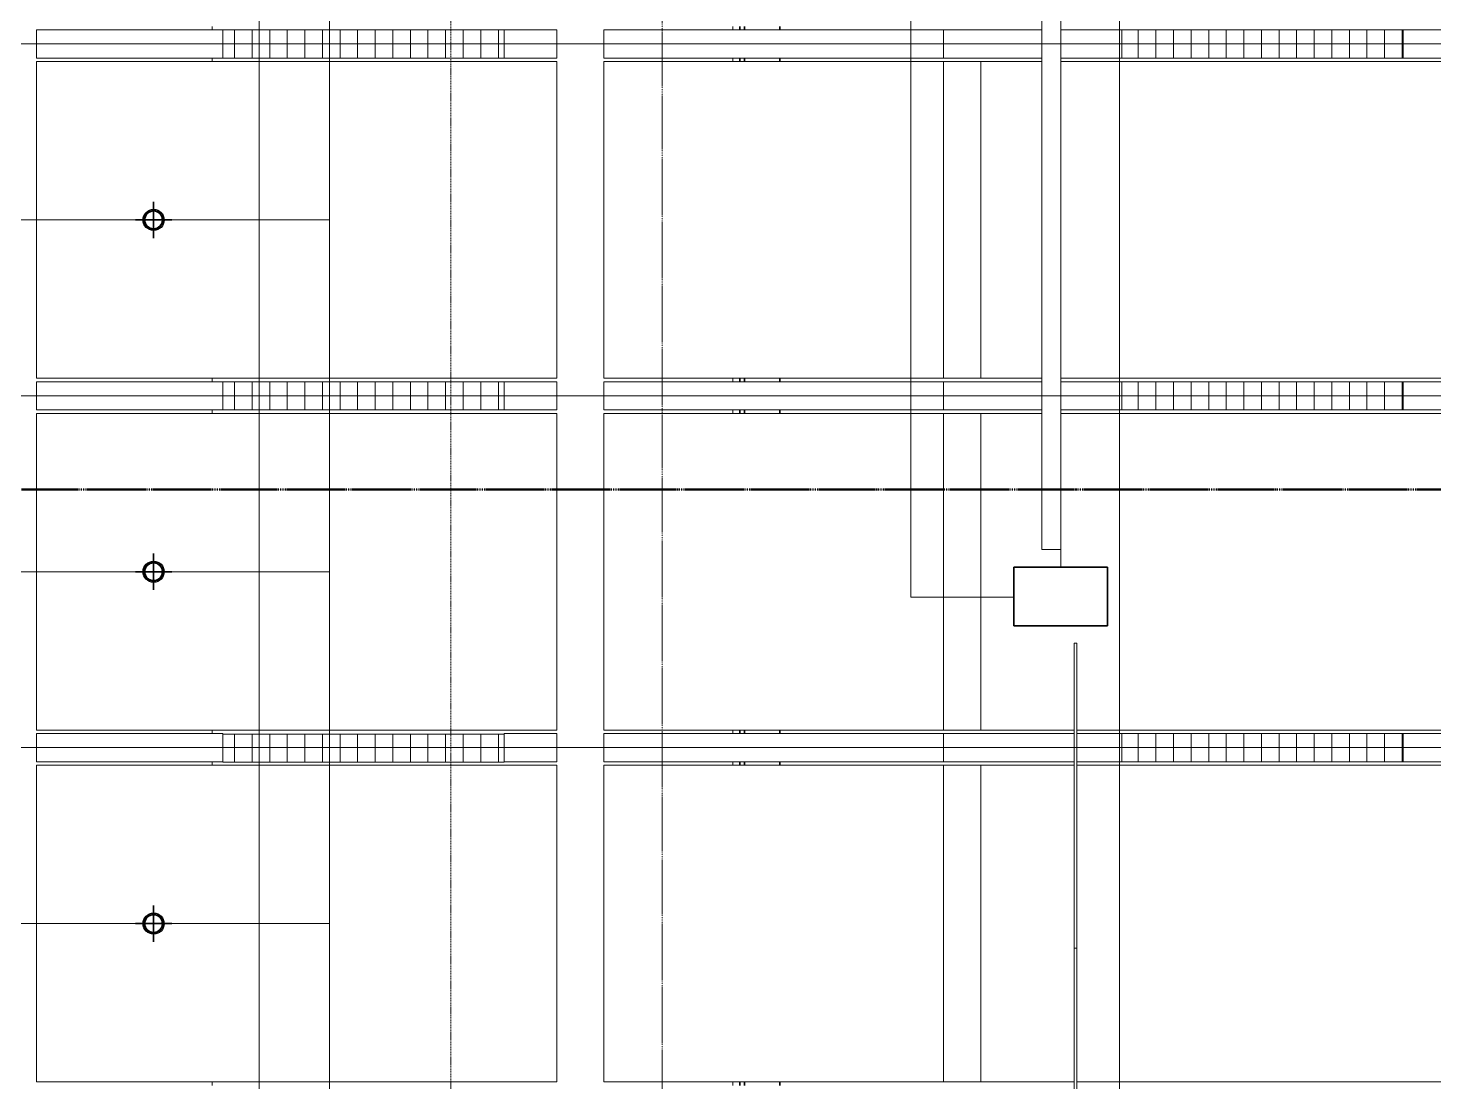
# Model space of a CAD drawing. Header units: millimetres. Extents: x -672391 to -598136, y -134 to 46410.
# Drawn here: x -635621 to -629626, y 29889 to 34382 of the extents above; entities that cross this region are included whole.
import ezdxf

# ---------------------------------------------------------------- set-up
doc = ezdxf.new("R2010")
doc.units = ezdxf.units.MM
for name, pattern in [('DPA_Grid _ Level 100', [10, 5.5, -1.6, 1.3, -1.6]), ('DPA_Hidden 100', [7.2, 4.7, -2.5]), ('DPA_Hidden 50', [3, 2, -1])]:
    doc.linetypes.add(name, pattern=pattern)
for name, color, linetype, lineweight in [('A-COLS-E', 1, 'Continuous', 35), ('A-COLS-HDLN', 2, 'Continuous', 9), ('A-DETL', 1, 'Continuous', 70), ('A-DETL-GENF', 2, 'Continuous', 25), ('A-DOOR', 3, 'Continuous', 9), ('A-DOOR-E', 2, 'Continuous', 25), ('A-DOOR-HDLN', 2, 'Continuous', 9), ('A-GLAZ-CURT', 2, 'Continuous', 9), ('A-GLAZ-CWMG', 2, 'Continuous', 35), ('E-LITE-EQPM', 2, 'Continuous', 35), ('G-ANNO-SECL', 3, 'Continuous', 9), ('S-GRID', 251, 'Continuous', 9)]:
    doc.layers.add(name, color=color, linetype=linetype, lineweight=lineweight)

# ---------------------------------------------------------------- blocks, each defined once
blk = doc.blocks.new('System Panel - Entrance Glazed 12mm-14709533-4212-01 ENLARGED ENTRANCE 2 GROUND LEVEL - REFLECTED CEILING PLAN')
at = {"layer": 'A-GLAZ-CURT'}
for p, q in [((-650, -6), (-650, 6)), ((-650, 6), (650, 6)), ((650, 6), (650, -6)), ((650, -6), (-650, -6))]:
    blk.add_line(p, q, dxfattribs=at)
blk = doc.blocks.new('System Panel - Entrance Glazed 12mm-14709534-4212-01 ENLARGED ENTRANCE 2 GROUND LEVEL - REFLECTED CEILING PLAN')
at = {"layer": 'A-GLAZ-CURT'}
for p, q in [((-850, -6), (-850, 6)), ((-850, 6), (450, 6)), ((850, 6), (850, -6)), ((450, -6), (-850, -6))]:
    blk.add_line(p, q, dxfattribs=at)
blk = doc.blocks.new('DPA_Rectangular Tuscan Column - Rectangular Tuscan Column-11935156-4212-01 ENLARGED ENTRANCE 2 GROUND LEVEL - REFLECTED CEILING PLAN')
at = {"layer": 'A-COLS-HDLN'}
for p, q in [((-125, -150), (-125, 250)), ((-125, 250), (125, 250)), ((125, 250), (125, -150)), ((125, -150), (-125, -150))]:
    blk.add_line(p, q, dxfattribs=at)
blk = doc.blocks.new('DPA_Rectangular - 250 x 400 mm-11978455-4212-01 ENLARGED ENTRANCE 2 GROUND LEVEL - REFLECTED CEILING PLAN')
at = {"layer": 'A-COLS-E'}
for p, q in [((-200, -125), (-200, 125)), ((-200, 125), (200, 125)), ((200, 125), (200, -125)), ((200, -125), (-200, -125))]:
    blk.add_line(p, q, dxfattribs=at)
blk = doc.blocks.new('DPA_CP_Entrance Canopy Lower - Depth 4200-V34-4212-01 ENLARGED ENTRANCE 2 GROUND LEVEL - REFLECTED CEILING PLAN')
at = {"layer": 'A-GLAZ-CURT'}
for p, q in [((-633165.5, 35814), (-634635.6, 35814)), ((-634635.6, 34314), (-634635.6, 35814)), ((-633365.5, 35814), (-633165.5, 35814)), ((-633165.5, 35814), (-633365.5, 35814)), ((-633165.5, 35814), (-633365.5, 35814)), ((-633365.5, 35814), (-633165.5, 35814)), ((-633365.5, 35814), (-633165.5, 35814)), ((-634835.6, 35739), (-634835.6, 35754.2)), ((-634835.6, 35739), (-634835.6, 35754.2)), ((-634635.6, 35739), (-634635.6, 35754)), ((-632615.5, 35739.1), (-632615.5, 35754.1)), ((-632615.5, 35739.1), (-632615.5, 35754.1)), ((-634835.6, 34374.2), (-634835.6, 34389)), ((-634835.6, 34374.2), (-634835.6, 34389)), ((-634635.6, 34374), (-634635.6, 34389)), ((-632615.5, 34374.1), (-632615.5, 34389.1)), ((-632615.5, 34374.1), (-632615.5, 34389.1)), ((-634635.6, 34314), (-633165.5, 34314)), ((-633365.5, 34314), (-633165.5, 34314)), ((-633165.5, 34314), (-633365.5, 34314)), ((-633165.5, 34314), (-633365.5, 34314)), ((-633365.5, 34314), (-633165.5, 34314)), ((-633165.5, 34314), (-633365.5, 34314))]:
    blk.add_line(p, q, dxfattribs=at)
blk = doc.blocks.new('DPA_CP_Entrance Canopy Lower - Depth 4200-V35-4212-01 ENLARGED ENTRANCE 2 GROUND LEVEL - REFLECTED CEILING PLAN')
at = {"layer": 'A-GLAZ-CURT'}
for p, q in [((-633165.5, 32814), (-634635.6, 32814)), ((-634635.6, 31314), (-634635.6, 32814)), ((-633365.5, 32814), (-633165.5, 32814)), ((-633165.5, 32814), (-633365.5, 32814)), ((-633165.5, 32814), (-633365.5, 32814)), ((-633365.5, 32814), (-633165.5, 32814)), ((-633365.5, 32814), (-633165.5, 32814)), ((-634835.6, 32739.2), (-634835.6, 32754.2)), ((-634835.6, 32739.2), (-634835.6, 32754.2)), ((-634635.6, 32739.2), (-634635.6, 32754)), ((-632615.5, 32739.1), (-632615.5, 32754.1)), ((-632615.5, 32739.1), (-632615.5, 32754.1)), ((-634835.6, 31374.2), (-634835.6, 31389.2)), ((-634835.6, 31374.2), (-634835.6, 31389.2)), ((-634635.6, 31372), (-634635.6, 31389.2)), ((-632615.5, 31374.1), (-632615.5, 31389.1)), ((-632615.5, 31374.1), (-632615.5, 31389.1)), ((-634635.6, 31314), (-633165.5, 31314)), ((-633365.5, 31314), (-633165.5, 31314)), ((-633165.5, 31314), (-633365.5, 31314)), ((-633165.5, 31314), (-633365.5, 31314)), ((-633365.5, 31314), (-633165.5, 31314)), ((-633165.5, 31314), (-633365.5, 31314))]:
    blk.add_line(p, q, dxfattribs=at)
blk = doc.blocks.new('DPA_CP_Entrance Canopy Lower - Depth 4200-V36-4212-01 ENLARGED ENTRANCE 2 GROUND LEVEL - REFLECTED CEILING PLAN')
at = {"layer": 'A-GLAZ-CURT'}
for p, q in [((-633165.5, 31314), (-634635.6, 31314)), ((-634635.6, 29814), (-634635.6, 31314)), ((-633365.5, 31314), (-633165.5, 31314)), ((-633165.5, 31314), (-633365.5, 31314)), ((-633165.5, 31314), (-633365.5, 31314)), ((-633365.5, 31314), (-633165.5, 31314)), ((-633365.5, 31314), (-633165.5, 31314)), ((-634835.6, 31239.2), (-634835.6, 31254.2)), ((-634835.6, 31239.2), (-634835.6, 31254.2)), ((-634635.6, 31239.2), (-634635.6, 31252)), ((-632615.5, 31239.1), (-632615.5, 31254.1)), ((-632615.5, 31239.1), (-632615.5, 31254.1)), ((-634835.6, 29874.2), (-634835.6, 29889.2)), ((-634835.6, 29874.2), (-634835.6, 29889.2)), ((-634635.6, 29874.2), (-634635.6, 29889.2)), ((-632615.5, 29874.1), (-632615.5, 29889.1)), ((-632615.5, 29874.1), (-632615.5, 29889.1)), ((-634635.6, 29814), (-633165.5, 29814)), ((-633365.5, 29814), (-633165.5, 29814)), ((-633165.5, 29814), (-633365.5, 29814)), ((-633165.5, 29814), (-633365.5, 29814)), ((-633365.5, 29814), (-633165.5, 29814)), ((-633165.5, 29814), (-633365.5, 29814))]:
    blk.add_line(p, q, dxfattribs=at)
blk = doc.blocks.new('Rectangular Mullion - Entrance Louver Top-V45-4212-01 ENLARGED ENTRANCE 2 GROUND LEVEL - REFLECTED CEILING PLAN')
at = {"layer": 'A-GLAZ-CWMG'}
for p, q in [((-632585.5, 29874.1), (-632585.5, 29889.1)), ((-632585.5, 29874.1), (-632585.5, 29889.1)), ((-632565.5, 29874.1), (-632565.5, 29889.1)), ((-632565.5, 29874.1), (-632565.5, 29889.1)), ((-632415.5, 29874.1), (-632415.5, 29889.1)), ((-632415.5, 29874.1), (-632415.5, 29889.1)), ((-632585.5, 29739.1), (-632585.5, 29754.1)), ((-632585.5, 29739.1), (-632585.5, 29754.1)), ((-632565.5, 29739.1), (-632565.5, 29754.1)), ((-632565.5, 29739.1), (-632565.5, 29754.1)), ((-632415.5, 29739.1), (-632415.5, 29754.1)), ((-632415.5, 29739.1), (-632415.5, 29754.1))]:
    blk.add_line(p, q, dxfattribs=at)
blk = doc.blocks.new('Rectangular Mullion - Entrance Louver Top-V46-4212-01 ENLARGED ENTRANCE 2 GROUND LEVEL - REFLECTED CEILING PLAN')
at = {"layer": 'A-GLAZ-CWMG'}
for p, q in [((-632585.5, 31374.1), (-632585.5, 31389.1)), ((-632585.5, 31374.1), (-632585.5, 31389.1)), ((-632565.5, 31374.1), (-632565.5, 31389.1)), ((-632565.5, 31374.1), (-632565.5, 31389.1)), ((-632415.5, 31374.1), (-632415.5, 31389.1)), ((-632415.5, 31374.1), (-632415.5, 31389.1)), ((-632585.5, 31239.1), (-632585.5, 31254.1)), ((-632585.5, 31239.1), (-632585.5, 31254.1)), ((-632565.5, 31239.1), (-632565.5, 31254.1)), ((-632565.5, 31239.1), (-632565.5, 31254.1)), ((-632415.5, 31239.1), (-632415.5, 31254.1)), ((-632415.5, 31239.1), (-632415.5, 31254.1))]:
    blk.add_line(p, q, dxfattribs=at)
blk = doc.blocks.new('Rectangular Mullion - Entrance Louver Top-V47-4212-01 ENLARGED ENTRANCE 2 GROUND LEVEL - REFLECTED CEILING PLAN')
at = {"layer": 'A-GLAZ-CWMG'}
for p, q in [((-632585.5, 32874.1), (-632585.5, 32889.1)), ((-632585.5, 32874.1), (-632585.5, 32889.1)), ((-632565.5, 32874.1), (-632565.5, 32889.1)), ((-632565.5, 32874.1), (-632565.5, 32889.1)), ((-632415.5, 32874.1), (-632415.5, 32889.1)), ((-632415.5, 32874.1), (-632415.5, 32889.1)), ((-632585.5, 32739.1), (-632585.5, 32754.1)), ((-632585.5, 32739.1), (-632585.5, 32754.1)), ((-632565.5, 32739.1), (-632565.5, 32754.1)), ((-632565.5, 32739.1), (-632565.5, 32754.1)), ((-632415.5, 32739.1), (-632415.5, 32754.1)), ((-632415.5, 32739.1), (-632415.5, 32754.1))]:
    blk.add_line(p, q, dxfattribs=at)
blk = doc.blocks.new('Rectangular Mullion - Entrance Louver Top-V48-4212-01 ENLARGED ENTRANCE 2 GROUND LEVEL - REFLECTED CEILING PLAN')
at = {"layer": 'A-GLAZ-CWMG'}
for p, q in [((-632585.5, 34374.1), (-632585.5, 34389.1)), ((-632585.5, 34374.1), (-632585.5, 34389.1)), ((-632565.5, 34374.1), (-632565.5, 34389.1)), ((-632565.5, 34374.1), (-632565.5, 34389.1)), ((-632415.5, 34374.1), (-632415.5, 34389.1)), ((-632415.5, 34374.1), (-632415.5, 34389.1)), ((-632585.5, 34239.1), (-632585.5, 34254.1)), ((-632585.5, 34239.1), (-632585.5, 34254.1)), ((-632565.5, 34239.1), (-632565.5, 34254.1)), ((-632565.5, 34239.1), (-632565.5, 34254.1)), ((-632415.5, 34239.1), (-632415.5, 34254.1)), ((-632415.5, 34239.1), (-632415.5, 34254.1))]:
    blk.add_line(p, q, dxfattribs=at)
blk = doc.blocks.new('System Panel - DPA-AR_Metal Ceiling Rectangular Panel-17959681-4212-01 ENLARGED ENTRANCE 2 GROUND LEVEL - REFLECTED CEILING PLAN')
at = {"layer": 'A-GLAZ-CURT'}
for p, q in [((-634635.6, 29739.2), (-635585.6, 29739.2)), ((-635585.6, 29739.2), (-635585.6, 28389.2)), ((-635585.6, 28389.2), (-635585.6, 29739.2)), ((-635585.6, 29739.2), (-633365.5, 29739.2)), ((-633365.5, 29739.2), (-633365.5, 28389.2)), ((-635585.6, 28389.2), (-634635.6, 28389.2)), ((-633365.5, 28389.2), (-635585.6, 28389.2))]:
    blk.add_line(p, q, dxfattribs=at)
blk = doc.blocks.new('DPA_CP_Metal Ceiling Luminaire - Linear Luminaire Entrance-12679429-4212-01 ENLARGED ENTRANCE 2 GROUND LEVEL - REFLECTED CEILING PLAN')
at = {"layer": 'A-GLAZ-CURT'}
h = blk.add_hatch(dxfattribs=at)
h.set_pattern_fill('FP_4', color=256, style=0, pattern_type=2)
h.set_pattern_definition([(90, (-633990.526, 37280.304), (75, -5e-15), [])])
h.paths.add_polyline_path([(-634100.6, 35754), (-633590.5, 35754), (-633590.5, 35874), (-634790.5, 35874), (-634790.5, 35754)])
for p, q in [((-634635.6, 35874), (-634790.5, 35874)), ((-634790.5, 35874), (-634790.5, 35754)), ((-634790.5, 35754), (-634790.5, 35874)), ((-634790.5, 35874), (-633590.5, 35874)), ((-633590.5, 35874), (-633590.5, 35754)), ((-634790.5, 35754), (-634635.6, 35754)), ((-633590.5, 35754), (-634790.5, 35754))]:
    blk.add_line(p, q, dxfattribs=at)
blk = doc.blocks.new('DPA_CP_Metal Ceiling Panel - Vertical Panel Entrance-17959721-4212-01 ENLARGED ENTRANCE 2 GROUND LEVEL - REFLECTED CEILING PLAN')
at = {"layer": 'A-GLAZ-CURT'}
for p, q in [((-635585.6, 28254.2), (-635585.6, 28374.2)), ((-635585.6, 28374.2), (-634790.5, 28374.2)), ((-634790.5, 28374.2), (-635585.6, 28374.2)), ((-635585.6, 28374.2), (-635585.6, 28254.2)), ((-635585.6, 28254.2), (-635585.6, 28374.2)), ((-635585.6, 28374.2), (-634790.5, 28374.2)), ((-634790.5, 28254.2), (-634790.5, 28374.2)), ((-634790.5, 28254.2), (-634790.5, 28374.2)), ((-634790.5, 28374.2), (-634790.5, 28254.2)), ((-635585.6, 28254.2), (-634790.5, 28254.2)), ((-635585.6, 28254.2), (-634790.5, 28254.2)), ((-634790.5, 28254.2), (-635585.6, 28254.2))]:
    blk.add_line(p, q, dxfattribs=at)
blk = doc.blocks.new('DPA_CP_Metal Ceiling Panel - Vertical Panel Entrance-12681732-4212-01 ENLARGED ENTRANCE 2 GROUND LEVEL - REFLECTED CEILING PLAN')
at = {"layer": 'A-GLAZ-CURT'}
for p, q in [((-633590.5, 28254.2), (-633590.5, 28374.2)), ((-633590.5, 28374.2), (-633365.5, 28374.2)), ((-633590.5, 28254.2), (-633590.5, 28374.2)), ((-633590.5, 28374.2), (-633365.5, 28374.2)), ((-633365.5, 28254.2), (-633365.5, 28374.2)), ((-633365.5, 28374.2), (-633365.5, 28254.2)), ((-633590.5, 28254.2), (-633365.5, 28254.2)), ((-633365.5, 28254.2), (-633590.5, 28254.2))]:
    blk.add_line(p, q, dxfattribs=at)
blk = doc.blocks.new('System Panel - DPA-AR_Metal Ceiling Rectangular Panel-V55-4212-01 ENLARGED ENTRANCE 2 GROUND LEVEL - REFLECTED CEILING PLAN')
at = {"layer": 'A-GLAZ-CURT'}
for p, q in [((-631557.4, 20889.1), (-631557.4, 22239.1)), ((-631557.4, 22239.1), (-631160.4, 22239.1)), ((-631160.4, 22239.1), (-631557.4, 22239.1)), ((-631557.4, 22239.1), (-631557.4, 20889.1)), ((-631148.4, 22239.1), (-629157.4, 22239.1)), ((-629157.4, 22239.1), (-631148.4, 22239.1)), ((-629157.4, 22239.1), (-629157.4, 20889.1)), ((-629157.4, 20889.1), (-629157.4, 22239.1)), ((-631160.4, 20889.1), (-631557.4, 20889.1)), ((-631557.4, 20889.1), (-631160.4, 20889.1)), ((-629157.4, 20889.1), (-631148.4, 20889.1)), ((-631148.4, 20889.1), (-629157.4, 20889.1))]:
    blk.add_line(p, q, dxfattribs=at)
blk = doc.blocks.new('System Panel - DPA-AR_Metal Ceiling Rectangular Panel-12707630-4212-01 ENLARGED ENTRANCE 2 GROUND LEVEL - REFLECTED CEILING PLAN')
at = {"layer": 'A-GLAZ-CURT'}
for p, q in [((-626757.4, 19389.1), (-626757.4, 20739.1)), ((-626757.4, 20739.1), (-626597.4, 20739.1)), ((-626597.4, 20739.1), (-626757.4, 20739.1)), ((-626757.4, 20739.1), (-626757.4, 19389.1)), ((-626597.4, 20739.1), (-626597.4, 19389.1)), ((-626597.4, 19389.1), (-626597.4, 20739.1)), ((-626597.4, 19389.1), (-626757.4, 19389.1)), ((-626757.4, 19389.1), (-626597.4, 19389.1))]:
    blk.add_line(p, q, dxfattribs=at)
blk = doc.blocks.new('DPA_CP_Metal Ceiling Panel - Vertical Panel Entrance-12683665-4212-01 ENLARGED ENTRANCE 2 GROUND LEVEL - REFLECTED CEILING PLAN')
at = {"layer": 'A-GLAZ-CURT'}
for p, q in [((-629757.4, 19374.1), (-629757.4, 19254.1)), ((-629757.4, 19374.1), (-628557.4, 19374.1)), ((-629757.4, 19374.1), (-628557.4, 19374.1)), ((-629757.4, 19254.1), (-629757.4, 19374.1)), ((-629757.4, 19374.1), (-629757.4, 19254.1)), ((-628557.4, 19374.1), (-629757.4, 19374.1)), ((-628557.4, 19374.1), (-628557.4, 19254.1)), ((-628557.4, 19374.1), (-628557.4, 19254.1)), ((-628557.4, 19254.1), (-628557.4, 19374.1)), ((-629757.4, 19254.1), (-628557.4, 19254.1)), ((-628557.4, 19254.1), (-629757.4, 19254.1)), ((-629757.4, 19254.1), (-628557.4, 19254.1))]:
    blk.add_line(p, q, dxfattribs=at)
blk = doc.blocks.new('DPA_CP_Metal Ceiling Luminaire - Linear Luminaire Entrance-V52-4212-01 ENLARGED ENTRANCE 2 GROUND LEVEL - REFLECTED CEILING PLAN')
at = {"layer": 'A-GLAZ-CURT'}
h = blk.add_hatch(dxfattribs=at)
h.set_pattern_fill('FP_6', color=256, style=0, pattern_type=2)
h.set_pattern_definition([(270, (-627736.53, 17847.804), (-75, -5e-15), [])])
h.paths.add_polyline_path([(-628557.4, 19254.1), (-627357.4, 19254.1), (-627357.4, 19374.1), (-628557.4, 19374.1)])
for p, q in [((-628557.4, 19374.1), (-627357.4, 19374.1)), ((-628557.4, 19254.1), (-628557.4, 19374.1)), ((-628557.4, 19374.1), (-628557.4, 19254.1)), ((-627357.4, 19374.1), (-628557.4, 19374.1)), ((-627357.4, 19374.1), (-627357.4, 19254.1)), ((-627357.4, 19254.1), (-627357.4, 19374.1)), ((-627357.4, 19254.1), (-628557.4, 19254.1)), ((-628557.4, 19254.1), (-627357.4, 19254.1))]:
    blk.add_line(p, q, dxfattribs=at)
blk = doc.blocks.new('System Panel - DPA-AR_Metal Ceiling Rectangular Panel-12707631-4212-01 ENLARGED ENTRANCE 2 GROUND LEVEL - REFLECTED CEILING PLAN')
at = {"layer": 'A-GLAZ-CURT'}
for p, q in [((-631717.4, 19374.1), (-631160.4, 19374.1)), ((-631717.4, 19254.1), (-631717.4, 19374.1)), ((-631717.4, 19374.1), (-631717.4, 19254.1)), ((-631160.4, 19374.1), (-631717.4, 19374.1)), ((-631148.4, 19374.1), (-630957.4, 19374.1)), ((-630957.4, 19374.1), (-631148.4, 19374.1)), ((-630957.4, 19374.1), (-630957.4, 19254.1)), ((-630957.4, 19254.1), (-630957.4, 19374.1)), ((-631160.4, 19254.1), (-631717.4, 19254.1)), ((-631717.4, 19254.1), (-631160.4, 19254.1)), ((-630957.4, 19254.1), (-631148.4, 19254.1)), ((-631148.4, 19254.1), (-630957.4, 19254.1))]:
    blk.add_line(p, q, dxfattribs=at)
blk = doc.blocks.new('System Panel - DPA-AR_Metal Ceiling Rectangular Panel-V56-4212-01 ENLARGED ENTRANCE 2 GROUND LEVEL - REFLECTED CEILING PLAN')
at = {"layer": 'A-GLAZ-CURT'}
for p, q in [((-631557.4, 31389.1), (-631557.4, 32739.1)), ((-631557.4, 32739.1), (-631297.4, 32739.1)), ((-631297.4, 32739.1), (-631557.4, 32739.1)), ((-631557.4, 32739.1), (-631557.4, 31389.1)), ((-631217.4, 32739.1), (-629157.4, 32739.1)), ((-629157.4, 32739.1), (-631217.4, 32739.1)), ((-629157.4, 32739.1), (-629157.4, 31389.1)), ((-629157.4, 31389.1), (-629157.4, 32739.1)), ((-631160.4, 31389.1), (-631557.4, 31389.1)), ((-631557.4, 31389.1), (-631160.4, 31389.1)), ((-629157.4, 31389.1), (-631148.4, 31389.1)), ((-631148.4, 31389.1), (-629157.4, 31389.1))]:
    blk.add_line(p, q, dxfattribs=at)
blk = doc.blocks.new('System Panel - DPA-AR_Metal Ceiling Rectangular Panel-V57-4212-01 ENLARGED ENTRANCE 2 GROUND LEVEL - REFLECTED CEILING PLAN')
at = {"layer": 'A-GLAZ-CURT'}
for p, q in [((-631717.4, 32874.1), (-631297.4, 32874.1)), ((-631717.4, 32754.1), (-631717.4, 32874.1)), ((-631717.4, 32874.1), (-631717.4, 32754.1)), ((-631297.4, 32874.1), (-631717.4, 32874.1)), ((-631217.4, 32874.1), (-630957.4, 32874.1)), ((-630957.4, 32874.1), (-631217.4, 32874.1)), ((-630957.4, 32874.1), (-630957.4, 32754.1)), ((-630957.4, 32754.1), (-630957.4, 32874.1)), ((-631297.4, 32754.1), (-631717.4, 32754.1)), ((-631717.4, 32754.1), (-631297.4, 32754.1)), ((-630957.4, 32754.1), (-631217.4, 32754.1)), ((-631217.4, 32754.1), (-630957.4, 32754.1))]:
    blk.add_line(p, q, dxfattribs=at)
blk = doc.blocks.new('System Panel - DPA-AR_Metal Ceiling Rectangular Panel-V58-4212-01 ENLARGED ENTRANCE 2 GROUND LEVEL - REFLECTED CEILING PLAN')
at = {"layer": 'A-GLAZ-CURT'}
for p, q in [((-631557.4, 32889.1), (-631557.4, 34239.1)), ((-631557.4, 34239.1), (-631297.4, 34239.1)), ((-631297.4, 34239.1), (-631557.4, 34239.1)), ((-631557.4, 34239.1), (-631557.4, 32889.1)), ((-631217.4, 34239.1), (-629157.4, 34239.1)), ((-629157.4, 34239.1), (-631217.4, 34239.1)), ((-629157.4, 34239.1), (-629157.4, 32889.1)), ((-629157.4, 32889.1), (-629157.4, 34239.1)), ((-631297.4, 32889.1), (-631557.4, 32889.1)), ((-631557.4, 32889.1), (-631297.4, 32889.1)), ((-629157.4, 32889.1), (-631217.4, 32889.1)), ((-631217.4, 32889.1), (-629157.4, 32889.1))]:
    blk.add_line(p, q, dxfattribs=at)
blk = doc.blocks.new('System Panel - DPA-AR_Metal Ceiling Rectangular Panel-16088605-4212-01 ENLARGED ENTRANCE 2 GROUND LEVEL - REFLECTED CEILING PLAN')
at = {"layer": 'A-GLAZ-CURT'}
for p, q in [((-633165.5, 35874.1), (-631717.4, 35874.1)), ((-633165.5, 35754.1), (-633165.5, 35874.1)), ((-633165.5, 35874.1), (-633165.5, 35754.1)), ((-631717.4, 35874.1), (-633165.5, 35874.1)), ((-631717.4, 35874.1), (-631717.4, 35754.1)), ((-631717.4, 35754.1), (-631717.4, 35874.1)), ((-631717.4, 35754.1), (-633165.5, 35754.1)), ((-633165.5, 35754.1), (-631717.4, 35754.1))]:
    blk.add_line(p, q, dxfattribs=at)
blk = doc.blocks.new('System Panel - DPA-AR_Metal Ceiling Rectangular Panel-16088639-4212-01 ENLARGED ENTRANCE 2 GROUND LEVEL - REFLECTED CEILING PLAN')
at = {"layer": 'A-GLAZ-CURT'}
for p, q in [((-633165.5, 32889.1), (-633165.5, 34239.1)), ((-633165.5, 34239.1), (-631717.4, 34239.1)), ((-631717.4, 34239.1), (-633165.5, 34239.1)), ((-633165.5, 34239.1), (-633165.5, 32889.1)), ((-631717.4, 34239.1), (-631717.4, 32889.1)), ((-631717.4, 32889.1), (-631717.4, 34239.1)), ((-631717.4, 32889.1), (-633165.5, 32889.1)), ((-633165.5, 32889.1), (-631717.4, 32889.1))]:
    blk.add_line(p, q, dxfattribs=at)
blk = doc.blocks.new('System Panel - DPA-AR_Metal Ceiling Rectangular Panel-16088657-4212-01 ENLARGED ENTRANCE 2 GROUND LEVEL - REFLECTED CEILING PLAN')
at = {"layer": 'A-GLAZ-CURT'}
for p, q in [((-633165.5, 31374.1), (-631717.4, 31374.1)), ((-633165.5, 31254.1), (-633165.5, 31374.1)), ((-633165.5, 31374.1), (-633165.5, 31254.1)), ((-631717.4, 31374.1), (-633165.5, 31374.1)), ((-631717.4, 31374.1), (-631717.4, 31254.1)), ((-631717.4, 31254.1), (-631717.4, 31374.1)), ((-631717.4, 31254.1), (-633165.5, 31254.1)), ((-633165.5, 31254.1), (-631717.4, 31254.1))]:
    blk.add_line(p, q, dxfattribs=at)
blk = doc.blocks.new('System Panel - DPA-AR_Metal Ceiling Rectangular Panel-16088921-4212-01 ENLARGED ENTRANCE 2 GROUND LEVEL - REFLECTED CEILING PLAN')
at = {"layer": 'A-GLAZ-CURT'}
for p, q in [((-633165.5, 29889.1), (-633165.5, 31239.1)), ((-633165.5, 31239.1), (-631717.4, 31239.1)), ((-631717.4, 31239.1), (-633165.5, 31239.1)), ((-633165.5, 31239.1), (-633165.5, 29889.1)), ((-631717.4, 31239.1), (-631717.4, 29889.1)), ((-631717.4, 29889.1), (-631717.4, 31239.1)), ((-631717.4, 29889.1), (-633165.5, 29889.1)), ((-633165.5, 29889.1), (-631717.4, 29889.1))]:
    blk.add_line(p, q, dxfattribs=at)
blk = doc.blocks.new('D1 - D1-V63-4212-01 ENLARGED ENTRANCE 2 GROUND LEVEL - REFLECTED CEILING PLAN')
at = {"layer": 'A-DETL-GENF'}
for radius in [45, 40]:
    blk.add_circle((0, 0), radius, dxfattribs=at)
at = {"layer": 'E-LITE-EQPM'}
for p, q in [((0, 77.5), (0, -77.5)), ((-77.5, 0), (77.5, 0))]:
    blk.add_line(p, q, dxfattribs=at)
blk.add_circle((0, 0), 38, dxfattribs=at)
blk = doc.blocks.new('M_Door-Overhead-Rolling - RS-18925043-4212-01 ENLARGED ENTRANCE 2 GROUND LEVEL - REFLECTED CEILING PLAN')
at = {"layer": 'A-DOOR'}
for p, q in [((-2150, 180), (2150, 180)), ((-2150, 100), (-2150, 180)), ((2150, 180), (2150, 100)), ((2150, 100), (-2150, 100))]:
    blk.add_line(p, q, dxfattribs=at)
at = {"layer": 'A-DOOR-HDLN'}
for p, q in [((-2353.2, 738.8), (2353.2, 738.8)), ((-2353.2, 300), (-2353.2, 738.8)), ((2353.2, 300), (2353.2, 738.8)), ((-2225, 100), (-2150, 100)), ((2150, 100), (2225, 100))]:
    blk.add_line(p, q, dxfattribs=at)

msp = doc.modelspace()

# ---------------------------------------------------------------- linework, layer by layer
at = {"layer": 'A-DETL', "color": 8, "linetype": 'DPA_Hidden 50', "lineweight": 9}
for p, q in [((-634335.6, 24554.2), (-634335.6, 38374)), ((-630967.4, 19106.8), (-630967.4, 36459)), ((-636011.5, 34314.1), (-621611.5, 34314.1)), ((-634335.6, 33564.2), (-637265.5, 33564.2)), ((-636011.5, 32814.1), (-621611.5, 32814.1)), ((-634335.6, 32064.2), (-637265.5, 32064.2)), ((-636011.5, 31314.1), (-621611.5, 31314.1)), ((-634335.6, 30564.2), (-637265.5, 30564.2))]:
    msp.add_line(p, q, dxfattribs=at)
at = {"layer": 'A-DETL', "linetype": 'DPA_Hidden 100', "lineweight": 9}
msp.add_line((-633817.4, 37259), (-633817.4, 10079), dxfattribs=at)
at = {"layer": 'G-ANNO-SECL', "linetype": 'DPA_Grid _ Level 100', "lineweight": 50}
msp.add_line((-640226.5, 32414.8), (-618872, 32414.8), dxfattribs=at)
at = {"layer": 'S-GRID', "linetype": 'DPA_Grid _ Level 100'}
msp.add_line((-632917.4, 8816.5), (-632917.4, 42872.7), dxfattribs=at)

# ---------------------------------------------------------------- block references
at = {"layer": 'A-COLS-E'}
msp.add_blockref('DPA_Rectangular - 250 x 400 mm-11978455-4212-01 ENLARGED ENTRANCE 2 GROUND LEVEL - REFLECTED CEILING PLAN', (-631217.4, 31959), dxfattribs=at)
at = {"layer": 'A-COLS-HDLN', "rotation": 269.9999999999994}
msp.add_blockref('DPA_Rectangular Tuscan Column - Rectangular Tuscan Column-11935156-4212-01 ENLARGED ENTRANCE 2 GROUND LEVEL - REFLECTED CEILING PLAN', (-631267.4, 31959), dxfattribs=at)
at = {"layer": 'A-DOOR-E', "rotation": 90}
msp.add_blockref('M_Door-Overhead-Rolling - RS-18925043-4212-01 ENLARGED ENTRANCE 2 GROUND LEVEL - REFLECTED CEILING PLAN', (-631117.4, 34309), dxfattribs=at)
at = {"layer": 'A-GLAZ-CURT'}
for name, p in [('DPA_CP_Entrance Canopy Lower - Depth 4200-V34-4212-01 ENLARGED ENTRANCE 2 GROUND LEVEL - REFLECTED CEILING PLAN', (0, 0)), ('DPA_CP_Metal Ceiling Panel - Vertical Panel Entrance-17959721-4212-01 ENLARGED ENTRANCE 2 GROUND LEVEL - REFLECTED CEILING PLAN', (0, 6000)), ('DPA_CP_Metal Ceiling Luminaire - Linear Luminaire Entrance-12679429-4212-01 ENLARGED ENTRANCE 2 GROUND LEVEL - REFLECTED CEILING PLAN', (0, -1500)), ('DPA_CP_Metal Ceiling Panel - Vertical Panel Entrance-12681732-4212-01 ENLARGED ENTRANCE 2 GROUND LEVEL - REFLECTED CEILING PLAN', (0, 6000)), ('System Panel - DPA-AR_Metal Ceiling Rectangular Panel-16088605-4212-01 ENLARGED ENTRANCE 2 GROUND LEVEL - REFLECTED CEILING PLAN', (0, -1500)), ('System Panel - DPA-AR_Metal Ceiling Rectangular Panel-V57-4212-01 ENLARGED ENTRANCE 2 GROUND LEVEL - REFLECTED CEILING PLAN', (0, 1500)), ('DPA_CP_Metal Ceiling Luminaire - Linear Luminaire Entrance-V52-4212-01 ENLARGED ENTRANCE 2 GROUND LEVEL - REFLECTED CEILING PLAN', (-2400, 15000)), ('DPA_CP_Metal Ceiling Panel - Vertical Panel Entrance-12683665-4212-01 ENLARGED ENTRANCE 2 GROUND LEVEL - REFLECTED CEILING PLAN', (0, 15000)), ('DPA_CP_Entrance Canopy Lower - Depth 4200-V34-4212-01 ENLARGED ENTRANCE 2 GROUND LEVEL - REFLECTED CEILING PLAN', (0, -1500)), ('System Panel - DPA-AR_Metal Ceiling Rectangular Panel-17959681-4212-01 ENLARGED ENTRANCE 2 GROUND LEVEL - REFLECTED CEILING PLAN', (0, 4499.7)), ('System Panel - DPA-AR_Metal Ceiling Rectangular Panel-16088639-4212-01 ENLARGED ENTRANCE 2 GROUND LEVEL - REFLECTED CEILING PLAN', (0, 0)), ('System Panel - DPA-AR_Metal Ceiling Rectangular Panel-12707630-4212-01 ENLARGED ENTRANCE 2 GROUND LEVEL - REFLECTED CEILING PLAN', (-4960, 13500)), ('System Panel - DPA-AR_Metal Ceiling Rectangular Panel-V58-4212-01 ENLARGED ENTRANCE 2 GROUND LEVEL - REFLECTED CEILING PLAN', (0, 0)), ('DPA_CP_Metal Ceiling Panel - Vertical Panel Entrance-17959721-4212-01 ENLARGED ENTRANCE 2 GROUND LEVEL - REFLECTED CEILING PLAN', (0, 4500)), ('DPA_CP_Metal Ceiling Luminaire - Linear Luminaire Entrance-12679429-4212-01 ENLARGED ENTRANCE 2 GROUND LEVEL - REFLECTED CEILING PLAN', (0, -3000)), ('DPA_CP_Metal Ceiling Panel - Vertical Panel Entrance-12681732-4212-01 ENLARGED ENTRANCE 2 GROUND LEVEL - REFLECTED CEILING PLAN', (0, 4500)), ('System Panel - DPA-AR_Metal Ceiling Rectangular Panel-16088605-4212-01 ENLARGED ENTRANCE 2 GROUND LEVEL - REFLECTED CEILING PLAN', (0, -3000)), ('System Panel - DPA-AR_Metal Ceiling Rectangular Panel-V57-4212-01 ENLARGED ENTRANCE 2 GROUND LEVEL - REFLECTED CEILING PLAN', (0, 0)), ('DPA_CP_Metal Ceiling Luminaire - Linear Luminaire Entrance-V52-4212-01 ENLARGED ENTRANCE 2 GROUND LEVEL - REFLECTED CEILING PLAN', (-2400, 13500)), ('DPA_CP_Metal Ceiling Panel - Vertical Panel Entrance-12683665-4212-01 ENLARGED ENTRANCE 2 GROUND LEVEL - REFLECTED CEILING PLAN', (0, 13500)), ('DPA_CP_Entrance Canopy Lower - Depth 4200-V35-4212-01 ENLARGED ENTRANCE 2 GROUND LEVEL - REFLECTED CEILING PLAN', (0, 0)), ('System Panel - DPA-AR_Metal Ceiling Rectangular Panel-17959681-4212-01 ENLARGED ENTRANCE 2 GROUND LEVEL - REFLECTED CEILING PLAN', (0, 3000)), ('System Panel - DPA-AR_Metal Ceiling Rectangular Panel-16088639-4212-01 ENLARGED ENTRANCE 2 GROUND LEVEL - REFLECTED CEILING PLAN', (0, -1500)), ('System Panel - DPA-AR_Metal Ceiling Rectangular Panel-12707630-4212-01 ENLARGED ENTRANCE 2 GROUND LEVEL - REFLECTED CEILING PLAN', (-4960, 12000)), ('System Panel - DPA-AR_Metal Ceiling Rectangular Panel-V56-4212-01 ENLARGED ENTRANCE 2 GROUND LEVEL - REFLECTED CEILING PLAN', (0, 0)), ('DPA_CP_Metal Ceiling Panel - Vertical Panel Entrance-17959721-4212-01 ENLARGED ENTRANCE 2 GROUND LEVEL - REFLECTED CEILING PLAN', (0, 3000)), ('DPA_CP_Metal Ceiling Luminaire - Linear Luminaire Entrance-12679429-4212-01 ENLARGED ENTRANCE 2 GROUND LEVEL - REFLECTED CEILING PLAN', (0, -4502)), ('DPA_CP_Metal Ceiling Panel - Vertical Panel Entrance-12681732-4212-01 ENLARGED ENTRANCE 2 GROUND LEVEL - REFLECTED CEILING PLAN', (0, 3000)), ('System Panel - DPA-AR_Metal Ceiling Rectangular Panel-16088657-4212-01 ENLARGED ENTRANCE 2 GROUND LEVEL - REFLECTED CEILING PLAN', (0, 0)), ('System Panel - DPA-AR_Metal Ceiling Rectangular Panel-12707631-4212-01 ENLARGED ENTRANCE 2 GROUND LEVEL - REFLECTED CEILING PLAN', (0, 12000)), ('DPA_CP_Metal Ceiling Luminaire - Linear Luminaire Entrance-V52-4212-01 ENLARGED ENTRANCE 2 GROUND LEVEL - REFLECTED CEILING PLAN', (-2400, 12000)), ('DPA_CP_Metal Ceiling Panel - Vertical Panel Entrance-12683665-4212-01 ENLARGED ENTRANCE 2 GROUND LEVEL - REFLECTED CEILING PLAN', (0, 12000)), ('DPA_CP_Entrance Canopy Lower - Depth 4200-V36-4212-01 ENLARGED ENTRANCE 2 GROUND LEVEL - REFLECTED CEILING PLAN', (0, 0)), ('System Panel - DPA-AR_Metal Ceiling Rectangular Panel-17959681-4212-01 ENLARGED ENTRANCE 2 GROUND LEVEL - REFLECTED CEILING PLAN', (0, 1500)), ('System Panel - DPA-AR_Metal Ceiling Rectangular Panel-16088921-4212-01 ENLARGED ENTRANCE 2 GROUND LEVEL - REFLECTED CEILING PLAN', (0, 0)), ('System Panel - DPA-AR_Metal Ceiling Rectangular Panel-12707630-4212-01 ENLARGED ENTRANCE 2 GROUND LEVEL - REFLECTED CEILING PLAN', (-4960, 10500)), ('System Panel - DPA-AR_Metal Ceiling Rectangular Panel-V55-4212-01 ENLARGED ENTRANCE 2 GROUND LEVEL - REFLECTED CEILING PLAN', (0, 9000))]:
    msp.add_blockref(name, p, dxfattribs=at)
at = {"layer": 'A-GLAZ-CURT', "rotation": 270}
for name, p in [('System Panel - Entrance Glazed 12mm-14709533-4212-01 ENLARGED ENTRANCE 2 GROUND LEVEL - REFLECTED CEILING PLAN', (-631154.4, 31109)), ('System Panel - Entrance Glazed 12mm-14709534-4212-01 ENLARGED ENTRANCE 2 GROUND LEVEL - REFLECTED CEILING PLAN', (-631154.4, 29609))]:
    msp.add_blockref(name, p, dxfattribs=at)
at = {"layer": 'A-GLAZ-CWMG'}
for name in ['Rectangular Mullion - Entrance Louver Top-V48-4212-01 ENLARGED ENTRANCE 2 GROUND LEVEL - REFLECTED CEILING PLAN', 'Rectangular Mullion - Entrance Louver Top-V47-4212-01 ENLARGED ENTRANCE 2 GROUND LEVEL - REFLECTED CEILING PLAN', 'Rectangular Mullion - Entrance Louver Top-V46-4212-01 ENLARGED ENTRANCE 2 GROUND LEVEL - REFLECTED CEILING PLAN', 'Rectangular Mullion - Entrance Louver Top-V45-4212-01 ENLARGED ENTRANCE 2 GROUND LEVEL - REFLECTED CEILING PLAN']:
    msp.add_blockref(name, (0, 0), dxfattribs=at)
at = {"layer": 'E-LITE-EQPM', "rotation": 89.99999999999987}
for p in [(-635085.6, 33564), (-635085.6, 32064), (-635085.6, 30564)]:
    msp.add_blockref('D1 - D1-V63-4212-01 ENLARGED ENTRANCE 2 GROUND LEVEL - REFLECTED CEILING PLAN', p, dxfattribs=at)

doc.saveas('drawing.dxf')
